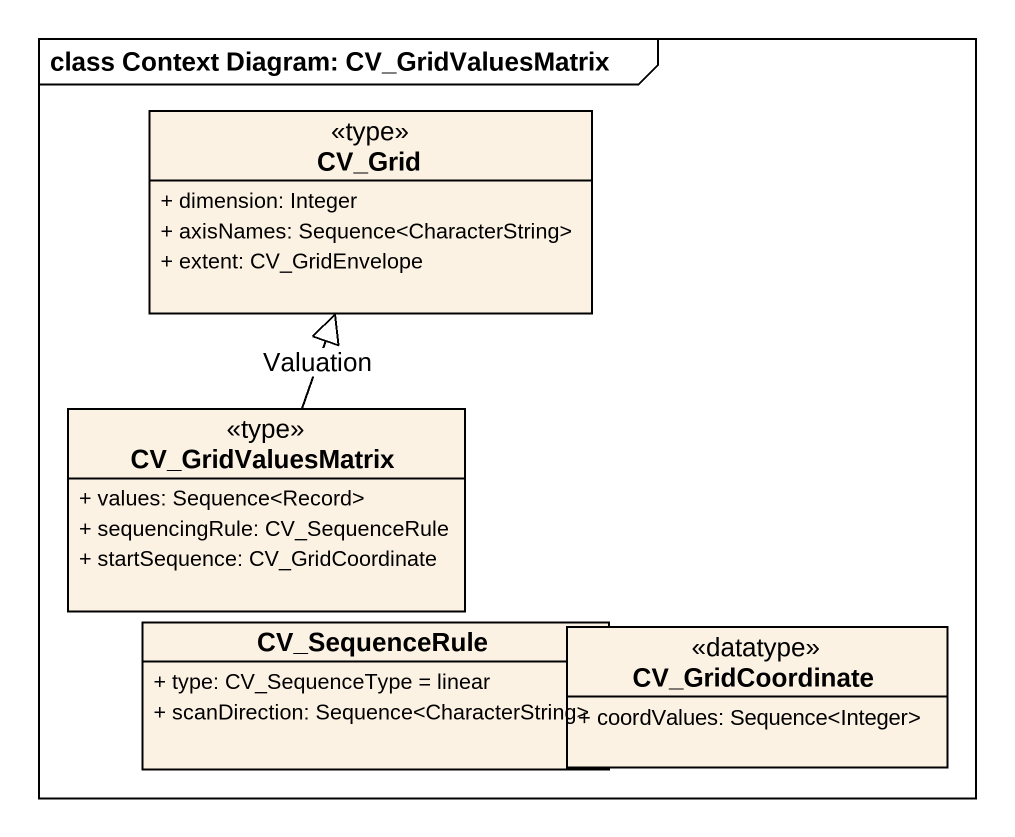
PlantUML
@startuml
mainframe class Context Diagram: CV_GridValuesMatrix
hide circle
hide empty members
skinparam classAttributeIconSize 0
class CV_Grid <<type>> {
  + dimension: Integer
  + axisNames: Sequence<CharacterString>
  + extent: CV_GridEnvelope
}
class CV_GridValuesMatrix <<type>> {
  + values: Sequence<Record>
  + sequencingRule: CV_SequenceRule
  + startSequence: CV_GridCoordinate
}
class CV_SequenceRule {
  + type: CV_SequenceType = linear
  + scanDirection: Sequence<CharacterString>
}
class CV_GridCoordinate <<datatype>> {
  + coordValues: Sequence<Integer>
}
CV_GridValuesMatrix -up-|> CV_Grid : Valuation
@enduml
